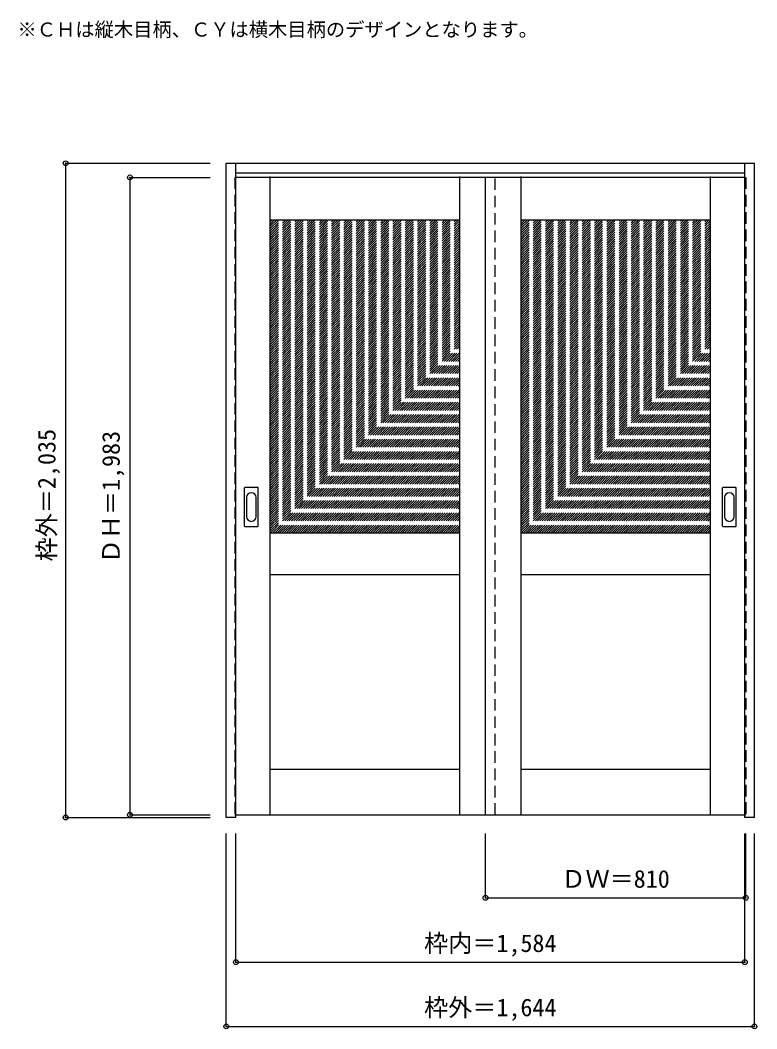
# Model space of a CAD drawing. Units: millimetres, scale not verified. Extents: x -1461 to 832, y -1883 to 1255.
import ezdxf
from ezdxf.enums import TextEntityAlignment as Align

# ---------------------------------------------------------------- set-up
doc = ezdxf.new("R2010")
doc.units = ezdxf.units.MM
doc.header["$LTSCALE"] = 30
doc.header["$PDMODE"] = 32
doc.header["$PDSIZE"] = 15
doc.linetypes.add('DASHED1', pattern=[1.8, 1.2, -0.6])
for name, color, linetype in [('0-0', 4, 'DASHED1'), ('0-1_寸法', 7, 'Continuous'), ('0-2_文字', 7, 'Continuous')]:
    doc.layers.add(name, color=color, linetype=linetype)
doc.styles.add('ＭＳ ゴシック', font='')
doc.styles.get('ＭＳ ゴシック').set_extended_font_data('MS Gothic')

msp = doc.modelspace()

# ---------------------------------------------------------------- linework, layer by layer
at = {"layer": '0-0', "color": 3, "linetype": 'Continuous'}
for p, q in [((-819.01, -1225.84), (-819.01, 809.66)), ((-819.01, 809.66), (824.99, 809.66)), ((-789.01, -1225.84), (-789.01, 809.66)), ((794.99, -1216.8), (794.99, 809.66)), ((824.99, -1225.84), (824.99, 809.66)), ((-789.01, 779.66), (794.99, 779.66)), ((794.99, 765.66), (-789.01, 765.66)), ((-682.01, -1217.34), (-682.01, 768.66)), ((-92.01, -1217.34), (-92.01, 768.66)), ((-12.01, -1217.34), (-12.01, 765.66)), ((97.99, 768.66), (97.99, -1217.34)), ((687.99, -1217.34), (687.99, 768.66)), ((-682.01, 633.66), (-92.01, 633.66)), ((97.99, 633.66), (687.99, 633.66)), ((-762.01, -319.34), (-762.01, -200.34)), ((-721.51, -198.84), (-760.51, -198.84)), ((-720.01, -319.34), (-720.01, -200.34)), ((725.99, -319.34), (725.99, -200.34)), ((766.49, -198.84), (727.49, -198.84)), ((767.99, -319.34), (767.99, -200.34)), ((-760.51, -320.84), (-721.51, -320.84)), ((-92.01, -341.34), (-682.01, -341.34)), ((687.99, -341.34), (97.99, -341.34)), ((727.49, -320.84), (766.49, -320.84)), ((-92.01, -471.34), (-682.01, -471.34)), ((687.99, -471.34), (97.99, -471.34)), ((-92.01, -1076.34), (-682.01, -1076.34)), ((687.99, -1076.34), (97.99, -1076.34)), ((-789.01, -1217.34), (794.99, -1217.34)), ((794.99, -1217.13), (794.99, -1216.8)), ((-789.01, -1225.84), (-819.01, -1225.84))]:
    msp.add_line(p, q, dxfattribs=at)
at = {"layer": '0-0'}
for p, q in [((-792.01, 765.66), (-792.01, -1217.34)), ((-789.01, 765.66), (-792.01, 765.66)), ((17.99, -1217.34), (17.99, 765.66)), ((794.99, 765.66), (797.99, 765.66)), ((-682.01, 47.76), (-96.1, 633.66)), ((-682.01, 54.83), (-103.17, 633.66)), ((-682.01, 61.9), (-110.24, 633.66)), ((-682.01, 68.97), (-117.32, 633.66)), ((-682.01, 76.04), (-124.39, 633.66)), ((-682.01, 83.11), (-131.46, 633.66)), ((-682.01, 90.18), (-138.53, 633.66)), ((-682.01, 97.25), (-145.6, 633.66)), ((-682.01, 104.32), (-152.67, 633.66)), ((-682.01, 111.4), (-159.74, 633.66)), ((-682.01, 118.47), (-166.81, 633.66)), ((-682.01, 125.54), (-173.88, 633.66)), ((-682.01, 132.61), (-180.96, 633.66)), ((-682.01, 139.68), (-188.03, 633.66)), ((-682.01, 146.75), (-195.1, 633.66)), ((-682.01, 153.82), (-202.17, 633.66)), ((-682.01, 160.89), (-209.24, 633.66)), ((-682.01, 167.96), (-216.31, 633.66)), ((-682.01, 175.04), (-223.38, 633.66)), ((-682.01, 182.11), (-230.45, 633.66)), ((-682.01, 189.18), (-237.52, 633.66)), ((-682.01, 196.25), (-244.59, 633.66)), ((-682.01, 203.32), (-251.67, 633.66)), ((-682.01, 210.39), (-258.74, 633.66)), ((-682.01, 217.46), (-265.81, 633.66)), ((-682.01, 224.53), (-272.88, 633.66)), ((-682.01, 231.6), (-279.95, 633.66)), ((-682.01, 238.67), (-287.02, 633.66)), ((-682.01, 245.75), (-294.09, 633.66)), ((-682.01, 252.82), (-301.16, 633.66)), ((-682.01, 259.89), (-308.23, 633.66)), ((-682.01, 266.96), (-315.31, 633.66)), ((-682.01, 274.03), (-322.38, 633.66)), ((-682.01, 281.1), (-329.45, 633.66)), ((-682.01, 288.17), (-336.52, 633.66)), ((-682.01, 295.24), (-343.59, 633.66)), ((-682.01, 302.31), (-350.66, 633.66)), ((-682.01, 309.39), (-357.73, 633.66)), ((-682.01, 316.46), (-364.8, 633.66)), ((-682.01, 323.53), (-371.87, 633.66)), ((-682.01, 330.6), (-378.95, 633.66)), ((-682.01, 337.67), (-386.02, 633.66)), ((-682.01, 344.74), (-393.09, 633.66)), ((-682.01, 351.81), (-400.16, 633.66)), ((-682.01, 358.88), (-407.23, 633.66)), ((-682.01, 365.95), (-414.3, 633.66)), ((-682.01, 373.03), (-421.37, 633.66)), ((-682.01, 380.1), (-428.44, 633.66)), ((-682.01, 387.17), (-435.51, 633.66)), ((-682.01, 394.24), (-442.58, 633.66)), ((-682.01, 401.31), (-449.66, 633.66)), ((-682.01, 408.38), (-456.73, 633.66)), ((-682.01, 415.45), (-463.8, 633.66)), ((-682.01, 422.52), (-470.87, 633.66)), ((-682.01, 429.59), (-477.94, 633.66)), ((-682.01, 436.66), (-485.01, 633.66)), ((-682.01, 443.74), (-492.08, 633.66)), ((-682.01, 450.81), (-499.15, 633.66)), ((-682.01, 457.88), (-506.22, 633.66)), ((-682.01, 464.95), (-513.3, 633.66)), ((-682.01, 472.02), (-520.37, 633.66)), ((-682.01, 479.09), (-527.44, 633.66)), ((-682.01, 486.16), (-534.51, 633.66)), ((-682.01, 493.23), (-541.58, 633.66)), ((-682.01, 500.3), (-548.65, 633.66)), ((-682.01, 507.38), (-555.72, 633.66)), ((-682.01, 514.45), (-562.79, 633.66)), ((-682.01, 521.52), (-569.86, 633.66)), ((-682.01, 528.59), (-576.93, 633.66)), ((-682.01, 535.66), (-584.01, 633.66)), ((-682.01, 542.73), (-591.08, 633.66)), ((-682.01, 549.8), (-598.15, 633.66)), ((-682.01, 556.87), (-605.22, 633.66)), ((-682.01, 563.94), (-612.29, 633.66)), ((-682.01, 571.02), (-619.36, 633.66)), ((-682.01, 578.09), (-626.43, 633.66)), ((-682.01, 585.16), (-633.5, 633.66)), ((-682.01, 592.23), (-640.57, 633.66)), ((-682.01, 599.3), (-647.65, 633.66)), ((-682.01, 606.37), (-654.72, 633.66)), ((-682.01, 613.44), (-661.79, 633.66)), ((-682.01, 620.51), (-668.86, 633.66)), ((-682.01, 627.58), (-675.93, 633.66)), ((-682.01, 40.69), (-92.01, 630.69)), ((97.99, 47.76), (683.9, 633.66)), ((97.99, 54.83), (676.83, 633.66)), ((97.99, 61.9), (669.76, 633.66)), ((97.99, 68.97), (662.68, 633.66)), ((97.99, 76.04), (655.61, 633.66)), ((97.99, 83.11), (648.54, 633.66)), ((97.99, 90.18), (641.47, 633.66)), ((97.99, 97.25), (634.4, 633.66)), ((97.99, 104.32), (627.33, 633.66)), ((97.99, 111.4), (620.26, 633.66)), ((97.99, 118.47), (613.19, 633.66)), ((97.99, 125.54), (606.12, 633.66)), ((97.99, 132.61), (599.04, 633.66)), ((97.99, 139.68), (591.97, 633.66)), ((97.99, 146.75), (584.9, 633.66)), ((97.99, 153.82), (577.83, 633.66)), ((97.99, 160.89), (570.76, 633.66)), ((97.99, 167.96), (563.69, 633.66)), ((97.99, 175.04), (556.62, 633.66)), ((97.99, 182.11), (549.55, 633.66)), ((97.99, 189.18), (542.48, 633.66)), ((97.99, 196.25), (535.41, 633.66)), ((97.99, 203.32), (528.33, 633.66)), ((97.99, 210.39), (521.26, 633.66)), ((97.99, 217.46), (514.19, 633.66)), ((97.99, 224.53), (507.12, 633.66)), ((97.99, 231.6), (500.05, 633.66)), ((97.99, 238.67), (492.98, 633.66)), ((97.99, 245.75), (485.91, 633.66)), ((97.99, 252.82), (478.84, 633.66)), ((97.99, 259.89), (471.77, 633.66)), ((97.99, 266.96), (464.69, 633.66)), ((97.99, 274.03), (457.62, 633.66)), ((97.99, 281.1), (450.55, 633.66)), ((97.99, 288.17), (443.48, 633.66)), ((97.99, 295.24), (436.41, 633.66)), ((97.99, 302.31), (429.34, 633.66)), ((97.99, 309.39), (422.27, 633.66)), ((97.99, 316.46), (415.2, 633.66)), ((97.99, 323.53), (408.13, 633.66)), ((97.99, 330.6), (401.05, 633.66)), ((97.99, 337.67), (393.98, 633.66)), ((97.99, 344.74), (386.91, 633.66)), ((97.99, 351.81), (379.84, 633.66)), ((97.99, 358.88), (372.77, 633.66)), ((97.99, 365.95), (365.7, 633.66)), ((97.99, 373.03), (358.63, 633.66)), ((97.99, 380.1), (351.56, 633.66)), ((97.99, 387.17), (344.49, 633.66)), ((97.99, 394.24), (337.42, 633.66)), ((97.99, 401.31), (330.34, 633.66)), ((97.99, 408.38), (323.27, 633.66)), ((97.99, 415.45), (316.2, 633.66)), ((97.99, 422.52), (309.13, 633.66)), ((97.99, 429.59), (302.06, 633.66)), ((97.99, 436.66), (294.99, 633.66)), ((97.99, 443.74), (287.92, 633.66)), ((97.99, 450.81), (280.85, 633.66)), ((97.99, 457.88), (273.78, 633.66)), ((97.99, 464.95), (266.7, 633.66)), ((97.99, 472.02), (259.63, 633.66)), ((97.99, 479.09), (252.56, 633.66)), ((97.99, 486.16), (245.49, 633.66)), ((97.99, 493.23), (238.42, 633.66)), ((97.99, 500.3), (231.35, 633.66)), ((97.99, 507.38), (224.28, 633.66)), ((97.99, 514.45), (217.21, 633.66)), ((97.99, 521.52), (210.14, 633.66)), ((97.99, 528.59), (203.07, 633.66)), ((97.99, 535.66), (195.99, 633.66)), ((97.99, 542.73), (188.92, 633.66)), ((97.99, 549.8), (181.85, 633.66)), ((97.99, 556.87), (174.78, 633.66)), ((97.99, 563.94), (167.71, 633.66)), ((97.99, 571.02), (160.64, 633.66)), ((97.99, 578.09), (153.57, 633.66)), ((97.99, 585.16), (146.5, 633.66)), ((97.99, 592.23), (139.43, 633.66)), ((97.99, 599.3), (132.35, 633.66)), ((97.99, 606.37), (125.28, 633.66)), ((97.99, 613.44), (118.21, 633.66)), ((97.99, 620.51), (111.14, 633.66)), ((97.99, 627.58), (104.07, 633.66)), ((97.99, 40.69), (687.99, 630.69)), ((-682.01, 33.61), (-92.01, 623.61)), ((-682.01, 26.54), (-92.01, 616.54)), ((-682.01, 19.47), (-92.01, 609.47)), ((-682.01, 12.4), (-92.01, 602.4)), ((97.99, 33.61), (687.99, 623.61)), ((97.99, 26.54), (687.99, 616.54)), ((97.99, 19.47), (687.99, 609.47)), ((97.99, 12.4), (687.99, 602.4)), ((-682.01, 5.33), (-92.01, 595.33)), ((-682.01, -1.74), (-92.01, 588.26)), ((-682.01, -8.81), (-92.01, 581.19)), ((-682.01, -15.88), (-92.01, 574.12)), ((-682.01, -22.95), (-92.01, 567.05)), ((97.99, 5.33), (687.99, 595.33)), ((97.99, -1.74), (687.99, 588.26)), ((97.99, -8.81), (687.99, 581.19)), ((97.99, -15.88), (687.99, 574.12)), ((97.99, -22.95), (687.99, 567.05)), ((-682.01, -30.03), (-92.01, 559.97)), ((-682.01, -37.1), (-92.01, 552.9)), ((-682.01, -44.17), (-92.01, 545.83)), ((-682.01, -51.24), (-92.01, 538.76)), ((97.99, -30.03), (687.99, 559.97)), ((97.99, -37.1), (687.99, 552.9)), ((97.99, -44.17), (687.99, 545.83)), ((97.99, -51.24), (687.99, 538.76)), ((-682.01, -58.31), (-92.01, 531.69)), ((-682.01, -65.38), (-92.01, 524.62)), ((-682.01, -72.45), (-92.01, 517.55)), ((-682.01, -79.52), (-92.01, 510.48)), ((-682.01, -86.59), (-92.01, 503.41)), ((97.99, -58.31), (687.99, 531.69)), ((97.99, -65.38), (687.99, 524.62)), ((97.99, -72.45), (687.99, 517.55)), ((97.99, -79.52), (687.99, 510.48)), ((97.99, -86.59), (687.99, 503.41)), ((-682.01, -93.67), (-92.01, 496.33)), ((-682.01, -100.74), (-92.01, 489.26)), ((-682.01, -107.81), (-92.01, 482.19)), ((-682.01, -114.88), (-92.01, 475.12)), ((97.99, -93.67), (687.99, 496.33)), ((97.99, -100.74), (687.99, 489.26)), ((97.99, -107.81), (687.99, 482.19)), ((97.99, -114.88), (687.99, 475.12)), ((-682.01, -121.95), (-92.01, 468.05)), ((-682.01, -129.02), (-92.01, 460.98)), ((-682.01, -136.09), (-92.01, 453.91)), ((-682.01, -143.16), (-92.01, 446.84)), ((-682.01, -150.23), (-92.01, 439.77)), ((97.99, -121.95), (687.99, 468.05)), ((97.99, -129.02), (687.99, 460.98)), ((97.99, -136.09), (687.99, 453.91)), ((97.99, -143.16), (687.99, 446.84)), ((97.99, -150.23), (687.99, 439.77)), ((-682.01, -157.3), (-92.01, 432.7)), ((-682.01, -164.38), (-92.01, 425.62)), ((-682.01, -171.45), (-92.01, 418.55)), ((-682.01, -178.52), (-92.01, 411.48)), ((97.99, -157.3), (687.99, 432.7)), ((97.99, -164.38), (687.99, 425.62)), ((97.99, -171.45), (687.99, 418.55)), ((97.99, -178.52), (687.99, 411.48)), ((-682.01, -185.59), (-92.01, 404.41)), ((-682.01, -192.66), (-92.01, 397.34)), ((-682.01, -199.73), (-92.01, 390.27)), ((-682.01, -206.8), (-92.01, 383.2)), ((97.99, -185.59), (687.99, 404.41)), ((97.99, -192.66), (687.99, 397.34)), ((97.99, -199.73), (687.99, 390.27)), ((97.99, -206.8), (687.99, 383.2)), ((-682.01, -213.87), (-92.01, 376.13)), ((-682.01, -220.94), (-92.01, 369.06)), ((-682.01, -228.02), (-92.01, 361.98)), ((-682.01, -235.09), (-92.01, 354.91)), ((-682.01, -242.16), (-92.01, 347.84)), ((97.99, -213.87), (687.99, 376.13)), ((97.99, -220.94), (687.99, 369.06)), ((97.99, -228.02), (687.99, 361.98)), ((97.99, -235.09), (687.99, 354.91)), ((97.99, -242.16), (687.99, 347.84)), ((-682.01, -249.23), (-92.01, 340.77)), ((-682.01, -256.3), (-92.01, 333.7)), ((-682.01, -263.37), (-92.01, 326.63)), ((-682.01, -270.44), (-92.01, 319.56)), ((97.99, -249.23), (687.99, 340.77)), ((97.99, -256.3), (687.99, 333.7)), ((97.99, -263.37), (687.99, 326.63)), ((97.99, -270.44), (687.99, 319.56)), ((-682.01, -277.51), (-92.01, 312.49)), ((-682.01, -284.58), (-92.01, 305.42)), ((-682.01, -291.66), (-92.01, 298.34)), ((-682.01, -298.73), (-92.01, 291.27)), ((-682.01, -305.8), (-92.01, 284.2)), ((97.99, -277.51), (687.99, 312.49)), ((97.99, -284.58), (687.99, 305.42)), ((97.99, -291.66), (687.99, 298.34)), ((97.99, -298.73), (687.99, 291.27)), ((97.99, -305.8), (687.99, 284.2)), ((-682.01, -312.87), (-92.01, 277.13)), ((-682.01, -319.94), (-92.01, 270.06)), ((-682.01, -327.01), (-92.01, 262.99)), ((-682.01, -334.08), (-92.01, 255.92)), ((97.99, -312.87), (687.99, 277.13)), ((97.99, -319.94), (687.99, 270.06)), ((97.99, -327.01), (687.99, 262.99)), ((97.99, -334.08), (687.99, 255.92)), ((-682.01, -341.15), (-92.01, 248.85)), ((-675.12, -341.34), (-92.01, 241.78)), ((-668.05, -341.34), (-92.01, 234.71)), ((-660.98, -341.34), (-92.01, 227.63)), ((-653.91, -341.34), (-92.01, 220.56)), ((97.99, -341.15), (687.99, 248.85)), ((104.88, -341.34), (687.99, 241.78)), ((111.95, -341.34), (687.99, 234.71)), ((119.02, -341.34), (687.99, 227.63)), ((126.09, -341.34), (687.99, 220.56)), ((-646.84, -341.34), (-92.01, 213.49)), ((-639.77, -341.34), (-92.01, 206.42)), ((-632.7, -341.34), (-92.01, 199.35)), ((-625.63, -341.34), (-92.01, 192.28)), ((133.16, -341.34), (687.99, 213.49)), ((140.23, -341.34), (687.99, 206.42)), ((147.3, -341.34), (687.99, 199.35)), ((154.37, -341.34), (687.99, 192.28)), ((-618.55, -341.34), (-92.01, 185.21)), ((-611.48, -341.34), (-92.01, 178.14)), ((-604.41, -341.34), (-92.01, 171.07)), ((-597.34, -341.34), (-92.01, 163.99)), ((-590.27, -341.34), (-92.01, 156.92)), ((161.45, -341.34), (687.99, 185.21)), ((168.52, -341.34), (687.99, 178.14)), ((175.59, -341.34), (687.99, 171.07)), ((182.66, -341.34), (687.99, 163.99)), ((189.73, -341.34), (687.99, 156.92)), ((-583.2, -341.34), (-92.01, 149.85)), ((-576.13, -341.34), (-92.01, 142.78)), ((-569.06, -341.34), (-92.01, 135.71)), ((-561.99, -341.34), (-92.01, 128.64)), ((196.8, -341.34), (687.99, 149.85)), ((203.87, -341.34), (687.99, 142.78)), ((210.94, -341.34), (687.99, 135.71)), ((218.01, -341.34), (687.99, 128.64)), ((-554.91, -341.34), (-92.01, 121.57)), ((-547.84, -341.34), (-92.01, 114.5)), ((-540.77, -341.34), (-92.01, 107.43)), ((-533.7, -341.34), (-92.01, 100.35)), ((225.09, -341.34), (687.99, 121.57)), ((232.16, -341.34), (687.99, 114.5)), ((239.23, -341.34), (687.99, 107.43)), ((246.3, -341.34), (687.99, 100.35)), ((-526.63, -341.34), (-92.01, 93.28)), ((-519.56, -341.34), (-92.01, 86.21)), ((-512.49, -341.34), (-92.01, 79.14)), ((-505.42, -341.34), (-92.01, 72.07)), ((-498.35, -341.34), (-92.01, 65)), ((253.37, -341.34), (687.99, 93.28)), ((260.44, -341.34), (687.99, 86.21)), ((267.51, -341.34), (687.99, 79.14)), ((274.58, -341.34), (687.99, 72.07)), ((281.65, -341.34), (687.99, 65)), ((-491.27, -341.34), (-92.01, 57.93)), ((-484.2, -341.34), (-92.01, 50.86)), ((-477.13, -341.34), (-92.01, 43.79)), ((-470.06, -341.34), (-92.01, 36.72)), ((288.73, -341.34), (687.99, 57.93)), ((295.8, -341.34), (687.99, 50.86)), ((302.87, -341.34), (687.99, 43.79)), ((309.94, -341.34), (687.99, 36.72)), ((-462.99, -341.34), (-92.01, 29.64)), ((-455.92, -341.34), (-92.01, 22.57)), ((-448.85, -341.34), (-92.01, 15.5)), ((-441.78, -341.34), (-92.01, 8.43)), ((-434.71, -341.34), (-92.01, 1.36)), ((317.01, -341.34), (687.99, 29.64)), ((324.08, -341.34), (687.99, 22.57)), ((331.15, -341.34), (687.99, 15.5)), ((338.22, -341.34), (687.99, 8.43)), ((345.29, -341.34), (687.99, 1.36)), ((-427.64, -341.34), (-92.01, -5.71)), ((-420.56, -341.34), (-92.01, -12.78)), ((-413.49, -341.34), (-92.01, -19.85)), ((-406.42, -341.34), (-92.01, -26.92)), ((352.36, -341.34), (687.99, -5.71)), ((359.44, -341.34), (687.99, -12.78)), ((366.51, -341.34), (687.99, -19.85)), ((373.58, -341.34), (687.99, -26.92)), ((-399.35, -341.34), (-92.01, -34)), ((-392.28, -341.34), (-92.01, -41.07)), ((-385.21, -341.34), (-92.01, -48.14)), ((-378.14, -341.34), (-92.01, -55.21)), ((-371.07, -341.34), (-92.01, -62.28)), ((380.65, -341.34), (687.99, -34)), ((387.72, -341.34), (687.99, -41.07)), ((394.79, -341.34), (687.99, -48.14)), ((401.86, -341.34), (687.99, -55.21)), ((408.93, -341.34), (687.99, -62.28)), ((-364, -341.34), (-92.01, -69.35)), ((-356.92, -341.34), (-92.01, -76.42)), ((-349.85, -341.34), (-92.01, -83.49)), ((-342.78, -341.34), (-92.01, -90.56)), ((416, -341.34), (687.99, -69.35)), ((423.08, -341.34), (687.99, -76.42)), ((430.15, -341.34), (687.99, -83.49)), ((437.22, -341.34), (687.99, -90.56)), ((-335.71, -341.34), (-92.01, -97.63)), ((-328.64, -341.34), (-92.01, -104.71)), ((-321.57, -341.34), (-92.01, -111.78)), ((-314.5, -341.34), (-92.01, -118.85)), ((444.29, -341.34), (687.99, -97.63)), ((451.36, -341.34), (687.99, -104.71)), ((458.43, -341.34), (687.99, -111.78)), ((465.5, -341.34), (687.99, -118.85)), ((-307.43, -341.34), (-92.01, -125.92)), ((-300.36, -341.34), (-92.01, -132.99)), ((-293.28, -341.34), (-92.01, -140.06)), ((-286.21, -341.34), (-92.01, -147.13)), ((-279.14, -341.34), (-92.01, -154.2)), ((472.57, -341.34), (687.99, -125.92)), ((479.64, -341.34), (687.99, -132.99)), ((486.72, -341.34), (687.99, -140.06)), ((493.79, -341.34), (687.99, -147.13)), ((500.86, -341.34), (687.99, -154.2)), ((-272.07, -341.34), (-92.01, -161.27)), ((-265, -341.34), (-92.01, -168.35)), ((-257.93, -341.34), (-92.01, -175.42)), ((-250.86, -341.34), (-92.01, -182.49)), ((507.93, -341.34), (687.99, -161.27)), ((515, -341.34), (687.99, -168.35)), ((522.07, -341.34), (687.99, -175.42)), ((529.14, -341.34), (687.99, -182.49)), ((-243.79, -341.34), (-92.01, -189.56)), ((-236.72, -341.34), (-92.01, -196.63)), ((-229.65, -341.34), (-92.01, -203.7)), ((-222.57, -341.34), (-92.01, -210.77)), ((-215.5, -341.34), (-92.01, -217.84)), ((536.21, -341.34), (687.99, -189.56)), ((543.28, -341.34), (687.99, -196.63)), ((550.35, -341.34), (687.99, -203.7)), ((557.43, -341.34), (687.99, -210.77)), ((564.5, -341.34), (687.99, -217.84)), ((-208.43, -341.34), (-92.01, -224.91)), ((-201.36, -341.34), (-92.01, -231.99)), ((-194.29, -341.34), (-92.01, -239.06)), ((-187.22, -341.34), (-92.01, -246.13)), ((571.57, -341.34), (687.99, -224.91)), ((578.64, -341.34), (687.99, -231.99)), ((585.71, -341.34), (687.99, -239.06)), ((592.78, -341.34), (687.99, -246.13)), ((-180.15, -341.34), (-92.01, -253.2)), ((-173.08, -341.34), (-92.01, -260.27)), ((-166.01, -341.34), (-92.01, -267.34)), ((-158.93, -341.34), (-92.01, -274.41)), ((-151.86, -341.34), (-92.01, -281.48)), ((599.85, -341.34), (687.99, -253.2)), ((606.92, -341.34), (687.99, -260.27)), ((613.99, -341.34), (687.99, -267.34)), ((621.07, -341.34), (687.99, -274.41)), ((628.14, -341.34), (687.99, -281.48)), ((-144.79, -341.34), (-92.01, -288.55)), ((-137.72, -341.34), (-92.01, -295.62)), ((-130.65, -341.34), (-92.01, -302.7)), ((-123.58, -341.34), (-92.01, -309.77)), ((635.21, -341.34), (687.99, -288.55)), ((642.28, -341.34), (687.99, -295.62)), ((649.35, -341.34), (687.99, -302.7)), ((656.42, -341.34), (687.99, -309.77)), ((-116.51, -341.34), (-92.01, -316.84)), ((-109.44, -341.34), (-92.01, -323.91)), ((-102.37, -341.34), (-92.01, -330.98)), ((-95.29, -341.34), (-92.01, -338.05)), ((663.49, -341.34), (687.99, -316.84)), ((670.56, -341.34), (687.99, -323.91)), ((677.63, -341.34), (687.99, -330.98)), ((684.71, -341.34), (687.99, -338.05)), ((-792.01, -1217.34), (-789.01, -1217.34))]:
    msp.add_line(p, q, dxfattribs=at)
at = {"layer": '0-0', "color": 7, "linetype": 'Continuous'}
for p, q in [((-756.01, -230.24), (-756.01, -289.44)), ((-726.01, -289.44), (-726.01, -230.24)), ((731.99, -230.24), (731.99, -289.44)), ((761.99, -289.44), (761.99, -230.24))]:
    msp.add_line(p, q, dxfattribs=at)
at = {"layer": '0-0'}
msp.add_lwpolyline([(797.99, 765.66), (797.99, -1217.34), (794.99, -1217.34)], dxfattribs=at)
at = {"layer": '0-0', "color": 3, "linetype": 'Continuous'}
msp.add_lwpolyline([(824.99, -1225.84), (794.99, -1225.84), (794.99, -1217.13)], dxfattribs=at)
for centre, start, end in [((-760.51, -200.34), 90, 180), ((-721.51, -200.34), 0, 90), ((727.49, -200.34), 90, 180), ((766.49, -200.34), 0, 90), ((-760.51, -319.34), 180, 270), ((-721.51, -319.34), 270, 0), ((727.49, -319.34), 180, 270), ((766.49, -319.34), 270, 0)]:
    msp.add_arc(centre, 1.5, start, end, dxfattribs=at)
at = {"layer": '0-0', "color": 7, "linetype": 'Continuous'}
for centre, start, end in [((-741.01, -230.24), 0, 180), ((746.99, -230.24), 0, 180), ((-741.01, -289.44), 180, 0), ((746.99, -289.44), 180, 0)]:
    msp.add_arc(centre, 15, start, end, dxfattribs=at)
at = {"layer": '0-1_寸法', "color": 4}
for p, q in [((-1319.01, 809.66), (-1319.01, -1225.84)), ((-1319.01, 809.66), (-869.01, 809.66)), ((-1119.01, 765.66), (-869.01, 765.66)), ((-1119.01, 765.66), (-1119.01, -1217.34)), ((-1119.01, -1217.34), (-869.01, -1217.34)), ((-1319.01, -1225.84), (-869.01, -1225.84)), ((-819.01, -1875.84), (-819.01, -1275.84)), ((-789.01, -1675.84), (-789.01, -1275.84)), ((-12.01, -1475.84), (-12.01, -1275.84)), ((797.99, -1475.84), (797.99, -1275.84)), ((-12.01, -1475.84), (797.99, -1475.84))]:
    msp.add_line(p, q, dxfattribs=at)
for points in [[(-819.01, -1875.84), (824.99, -1875.84), (824.99, -1275.84)], [(-789.01, -1675.84), (794.99, -1675.84), (794.99, -1275.84)]]:
    msp.add_lwpolyline(points, dxfattribs=at)
at = {"layer": '0-1_寸法'}
for p in [(-1319.01, 809.66), (-1119.01, 765.66), (-1319.01, -1225.84), (-1119.01, -1217.34), (-12.01, -1475.84), (797.99, -1475.84), (-789.01, -1675.84), (794.99, -1675.84), (-819.01, -1875.84), (824.99, -1875.84)]:
    msp.add_point(p, dxfattribs=at)

# ---------------------------------------------------------------- texts
at = {"layer": '0-1_寸法', "style": 'ＭＳ ゴシック'}
for s, p in [('枠外＝2,035', (-1334.01, -429.09)), ('ＤＨ＝1,983', (-1134.01, -435.09))]:
    msp.add_text(s, height=54.99, rotation=90, dxfattribs=at).set_placement(p, align=Align.BOTTOM_LEFT)
for s, p in [('ＤＷ＝810', (224.24, -1460.84)), ('枠内＝1,584', (-203.26, -1660.84)), ('枠外＝1,644', (-203.26, -1860.84))]:
    msp.add_text(s, height=54.99, dxfattribs=at).set_placement(p, align=Align.BOTTOM_LEFT)
at = {"layer": '0-2_文字', "style": 'ＭＳ ゴシック'}
msp.add_text('※ＣＨは縦木目柄、ＣＹは横木目柄のデザインとなります。', height=43.99, dxfattribs=at).set_placement((-1469.01, 1190.54), align=Align.BOTTOM_LEFT)

doc.saveas('drawing.dxf')
